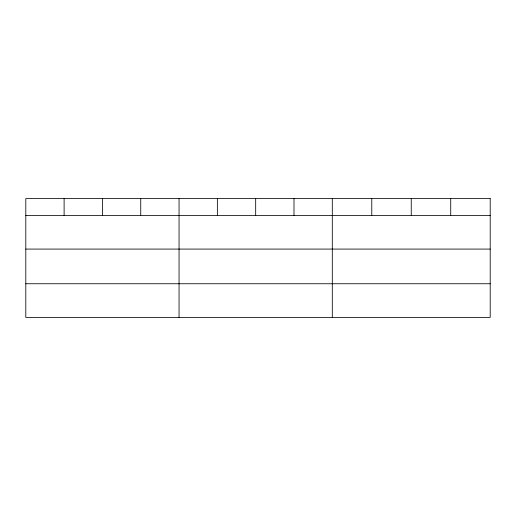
<?xml version="1.0" encoding="UTF-8"?>
<svg xmlns="http://www.w3.org/2000/svg" width="516" height="516" viewBox="0 0 516 516"><rect width="100%" height="100%" fill="white"/><g stroke="black" fill="none" stroke-linecap="round" stroke-linejoin="round"><path stroke-width="0.77" d="M25.8 215.43L490.2 215.43M25.8 249.08L490.2 249.08M25.8 283.748L490.2 283.748M450.726 198.595L450.726 215.43M411.252 198.595L411.252 215.43M371.778 198.595L371.778 215.43M332.304 198.595L332.304 317.405M293.991 198.595L293.991 215.43M255.678 198.595L255.678 215.43M217.365 198.595L217.365 215.43M179.052 198.595L179.052 317.405M140.739 198.595L140.739 215.43M102.426 198.595L102.426 215.43M64.113 198.595L64.113 215.43M490.2 198.595L25.8 198.595L25.8 317.405L490.2 317.405L490.2 198.595"/></g></svg>
